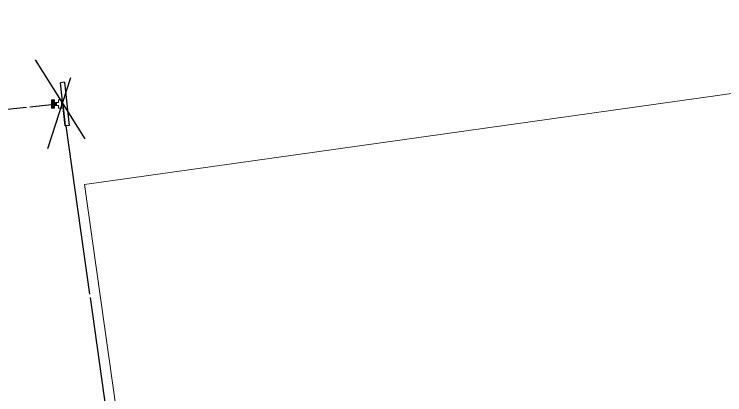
# Model space of a CAD drawing. Extents: x 1450 to 1868, y 82 to 351.
# Drawn here: x 1535.89 to 1556.83, y 235.24 to 246.45 of the extents above; entities that cross this region are included whole.
import ezdxf

# ---------------------------------------------------------------- set-up
doc = ezdxf.new("R2010")
doc.units = 0
doc.header["$LTSCALE"] = 0.5
doc.linetypes.add('CONTINU', pattern=[0])
doc.linetypes.add('ELETRODUTO_TETO', pattern=[1000, 1000, 0])
doc.layers.get('0').update_dxf_attribs({"linetype": 'CONTINUOUS'})
for name, color, linetype, lineweight in [('A-FLOR', 192, 'CONTINUOUS', 9), ('A-WALL', 113, 'CONTINUOUS', 30), ('Postes', 1, 'CONTINU', 0)]:
    doc.layers.add(name, color=color, linetype=linetype, lineweight=lineweight)
doc.layers.add('ELETRODUTO', color=7, linetype='CONTINUOUS')
doc.layers.add('Estruturas', color=7, linetype='CONTINUOUS')

# ---------------------------------------------------------------- blocks, each defined once
blk = doc.blocks.new('*U1132', base_point=(-31838.367, 39686.446))
at = {"layer": 'Postes', "linetype": 'Continuous'}
blk.add_line((-31838.5, 39686.201), (-31838.5, 39686.475), dxfattribs=at)
blk = doc.blocks.new('*U1134', base_point=(-26235.2, 44374))
at = {"layer": 'Postes', "linetype": 'ByBlock'}
h = blk.add_hatch(color=256, dxfattribs=at)
h.dxf.hatch_style = 1
h.paths.add_polyline_path([(-26241.1, 44386.2), (-26249.6, 44386.2), (-26249.6, 44361.7), (-26241.1, 44361.7), (-26241.1, 44369.4)])
h.paths.add_polyline_path([(-26235.2, 44378.6), (-26241.1, 44378.6), (-26241.1, 44369.4), (-26235.2, 44369.4)])
for p, q in [((-26249.6, 44386.2), (-26241.1, 44386.2)), ((-26249.6, 44361.7), (-26249.6, 44386.2)), ((-26241.1, 44386.2), (-26241.1, 44378.6)), ((-26229.2, 44386.2), (-26220.8, 44386.2)), ((-26229.2, 44378.6), (-26229.2, 44386.2)), ((-26220.8, 44386.2), (-26220.8, 44361.7)), ((-26241.1, 44361.7), (-26249.6, 44361.7)), ((-26241.1, 44378.6), (-26235.1, 44378.6)), ((-26241.1, 44361.7), (-26241.1, 44369.4)), ((-26241.1, 44369.4), (-26235.1, 44369.4)), ((-26235.2, 44378.6), (-26235.2, 44369.4)), ((-26229.2, 44378.6), (-26235.2, 44378.6)), ((-26235.2, 44369.4), (-26235.2, 44378.6)), ((-26229.2, 44369.4), (-26235.2, 44369.4)), ((-26229.2, 44361.7), (-26229.2, 44369.4)), ((-26220.8, 44361.7), (-26229.2, 44361.7))]:
    blk.add_line(p, q, dxfattribs=at)
at = {"layer": 'Postes', "xscale": 50, "yscale": 50, "zscale": 50}
blk.add_blockref('*U1132', (-26235.2, 44374), dxfattribs=at)
blk = doc.blocks.new('*U1147', base_point=(-30705.5, 44048.7))
at = {"linetype": 'ByBlock'}
blk.add_lwpolyline([(-30705.5, 44048.7), (-26076.4, 44535.4)], dxfattribs=at)
blk = doc.blocks.new('*U1148', base_point=(-26047.6, 44536.9))
at = {"linetype": 'ByBlock'}
blk.add_lwpolyline([(-26047.6, 44536.9), (-26043.3, 44536.9), (-26036.5, 44472.3), (-26034.2, 44472.3), (-25844.3, 43120.7, 0.155784), (-25831.1, 43093.3), (-24788, 41990.9, 0.24739), (-24743.8, 41975.9), (-24598, 41999, 0.414214), (-24556.4, 42056.2), (-24566.8, 42121.4)], format="xyb", dxfattribs=at)

msp = doc.modelspace()

# ---------------------------------------------------------------- linework, layer by layer
for p, q in [((1536.502, 245.11), (1537.967, 242.78)), ((1536.881, 242.497), (1537.556, 244.589))]:
    msp.add_line(p, q)
at = {"layer": 'A-FLOR'}
for p, q in [((1573.607, 246.45), (1537.959, 241.44)), ((1537.959, 241.44), (1539.629, 229.557))]:
    msp.add_line(p, q, dxfattribs=at)
at = {"layer": 'A-WALL'}
for p, q in [((1537.373, 244.447), (1537.253, 244.434)), ((1537.387, 243.161), (1537.253, 244.434)), ((1537.373, 244.447), (1537.507, 243.174)), ((1537.507, 243.174), (1537.387, 243.161))]:
    msp.add_line(p, q, dxfattribs=at)

# ---------------------------------------------------------------- block references
at = {"layer": 'ELETRODUTO', "linetype": 'ELETRODUTO_TETO', "xscale": 0.01000000108748102, "yscale": 0.01000000108748102, "zscale": 0.01000000108748102}
for name, p in [('*U1147', (1490.698, 238.926)), ('*U1148', (1537.277, 243.808))]:
    msp.add_blockref(name, p, dxfattribs=at)
at = {"layer": 'Estruturas', "xscale": 0.01000000108748102, "yscale": 0.01000000108748102, "zscale": 0.01000000108748102}
msp.add_blockref('*U1134', (1537.133, 243.808), dxfattribs=at)

doc.saveas('drawing.dxf')
